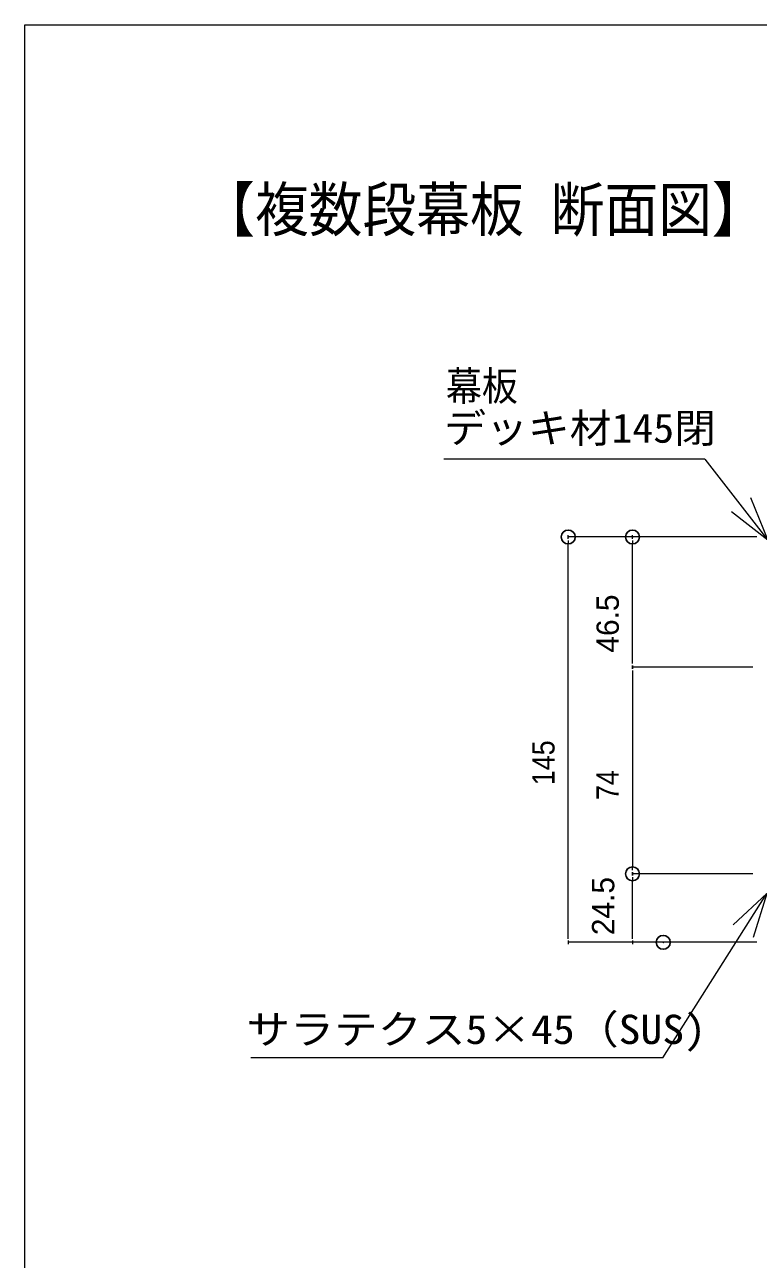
# Model space of a CAD drawing. Units: millimetres, scale not verified. Extents: x -450 to 450, y -136 to 136.
# Drawn here: x 50 to 102.5, y 48.2 to 136.5 of the extents above; entities that cross this region are included whole.
import ezdxf
from ezdxf.enums import TextEntityAlignment as Align

# ---------------------------------------------------------------- set-up
doc = ezdxf.new("R2010")
doc.units = ezdxf.units.MM
doc.header["$LTSCALE"] = 2
doc.header["$PDMODE"] = 32
doc.header["$PDSIZE"] = 1
for name, color, linetype, lineweight in [('0-0_一般', 4, 'Continuous', 9), ('0-4_文字', 4, 'Continuous', 9), ('0-9_寸法', 7, 'Continuous', 9), ('0-A_0', 2, 'Continuous', 9)]:
    doc.layers.add(name, color=color, linetype=linetype, lineweight=lineweight)
doc.layers.add('0-B_Defpoints', color=7, linetype='Continuous')
doc.styles.add('Osaka', font='')
doc.styles.add('ＭＳ ゴシック', font='')
doc.styles.get('Osaka').set_extended_font_data('Osaka')
doc.styles.get('ＭＳ ゴシック').set_extended_font_data('MS Gothic')

# ---------------------------------------------------------------- blocks, each defined once
blk = doc.blocks.new('_DOT')
at = {"layer": '0-A_0', "color": 7}
for p, q in [((-1, 0), (-2, 0)), ((-0.5, 0), (0.5, 0))]:
    blk.add_line(p, q, dxfattribs=at)

msp = doc.modelspace()

# ---------------------------------------------------------------- linework, layer by layer
at = {"layer": '0-0_一般', "color": 5}
msp.add_lwpolyline([(50, 136.5), (450, 136.5), (450, -123.5), (50, -123.5)], close=True, dxfattribs=at)
at = {"layer": '0-4_文字', "color": 7}
for p, q in [((98.666, 105.421), (79.988, 105.421)), ((98.666, 105.421), (103.169, 99.621)), ((95.673, 62.59), (103.093, 74.347)), ((95.673, 62.59), (66.193, 62.59))]:
    msp.add_line(p, q, dxfattribs=at)
for points in [[(101.938, 102.668), (103.169, 99.621), (100.579, 101.644)], [(100.689, 72.105), (103.093, 74.347), (102.132, 71.203)]]:
    msp.add_lwpolyline(points, dxfattribs=at)
at = {"layer": '0-9_寸法'}
for p, q in [((102.395, 99.847), (88.893, 99.847)), ((102.395, 99.847), (93.493, 99.847)), ((88.893, 71.348), (88.893, 99.346)), ((93.493, 91.04), (93.493, 99.346)), ((102.093, 90.539), (93.493, 90.539)), ((102.093, 90.539), (93.493, 90.539)), ((93.493, 90.039), (93.493, 76.25)), ((102.093, 75.749), (93.493, 75.749)), ((102.093, 75.749), (93.493, 75.749)), ((93.493, 71.348), (93.493, 75.248)), ((102.393, 70.847), (88.893, 70.847)), ((94.693, 70.847), (93.493, 70.847))]:
    msp.add_line(p, q, dxfattribs=at)
at = {"layer": '0-B_Defpoints'}
for p in [(88.893, 99.847), (93.493, 99.847), (93.493, 75.749), (95.693, 70.847)]:
    msp.add_point(p, dxfattribs=at)

# ---------------------------------------------------------------- block references
at = {"layer": '0-9_寸法', "xscale": 0.2503723, "yscale": 0.2503723}
for p, rotation in [((88.893, 99.847), 90), ((93.493, 99.847), 90), ((93.493, 90.539), 270), ((93.493, 90.539), 90), ((93.493, 75.749), 270), ((93.493, 75.749), 90), ((88.893, 70.847), 270), ((93.493, 70.847), 270)]:
    msp.add_blockref('_DOT', p, dxfattribs=dict(at, rotation=rotation))

# ---------------------------------------------------------------- texts
at = {"layer": '0-0_一般', "style": 'ＭＳ ゴシック', "width": 0.9}
msp.add_text('【複数段幕板 断面図】', height=3.134, dxfattribs=at).set_placement((62.63, 120.772), align=Align.BOTTOM_LEFT)
at = {"layer": '0-4_文字', "color": 7, "style": 'ＭＳ ゴシック'}
for s, height, width, p in [('幕板', 2.097, 0.9, (80.139, 108.971)), ('デッキ材145閉', 2.09, 1.05, (80.018, 105.966)), ('サラテクス5×45（SUS)', 2.09, 1.1, (65.862, 62.948))]:
    msp.add_text(s, height=height, dxfattribs=dict(at, width=width)).set_placement(p, align=Align.BOTTOM_LEFT)
at = {"layer": '0-9_寸法', "style": 'Osaka'}
for s, p in [('46.5', (92.993, 91.574)), ('24.5', (92.668, 71.359))]:
    msp.add_text(s, height=1.598, rotation=90, dxfattribs=at).set_placement(p, align=Align.BOTTOM_LEFT)
at = {"layer": '0-9_寸法', "style": 'Osaka', "width": 0.9}
for s, p in [('145', (88.393, 82.089)), ('74', (92.993, 81.024))]:
    msp.add_text(s, height=1.598, rotation=90, dxfattribs=at).set_placement(p, align=Align.BOTTOM_LEFT)

doc.saveas('drawing.dxf')
